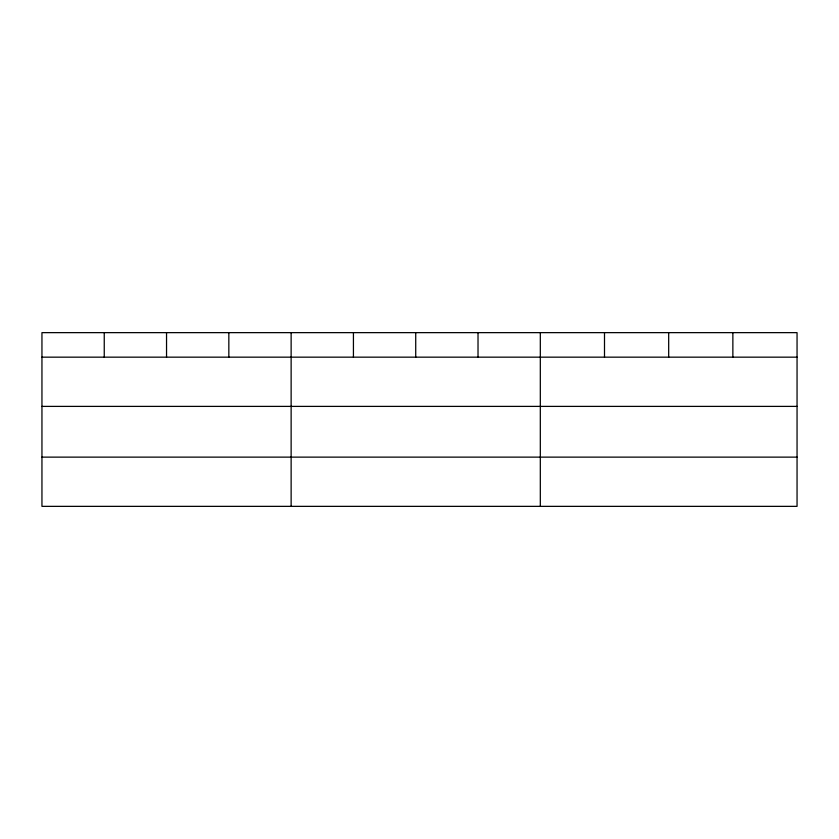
<?xml version="1.0" encoding="UTF-8"?>
<svg xmlns="http://www.w3.org/2000/svg" width="839" height="839" viewBox="0 0 839 839"><rect width="100%" height="100%" fill="white"/><g stroke="black" fill="none" stroke-linecap="round" stroke-linejoin="round"><path stroke-width="1.26" d="M797.05 406.391L797.05 332.643L41.95 332.643L41.95 506.357L797.05 506.357L797.05 406.391L41.95 406.391M41.95 357.162L797.05 357.162M41.95 457.129L797.05 457.129M732.866 332.643L732.866 357.162M668.683 332.643L668.683 357.162M604.5 332.643L604.5 357.162M540.316 332.643L540.316 506.357M478.02 332.643L478.02 357.162M415.724 332.643L415.724 357.162M353.429 332.643L353.429 357.162M291.133 332.643L291.133 506.357M228.837 332.643L228.837 357.162M166.542 332.643L166.542 357.162M104.246 332.643L104.246 357.162"/></g></svg>
